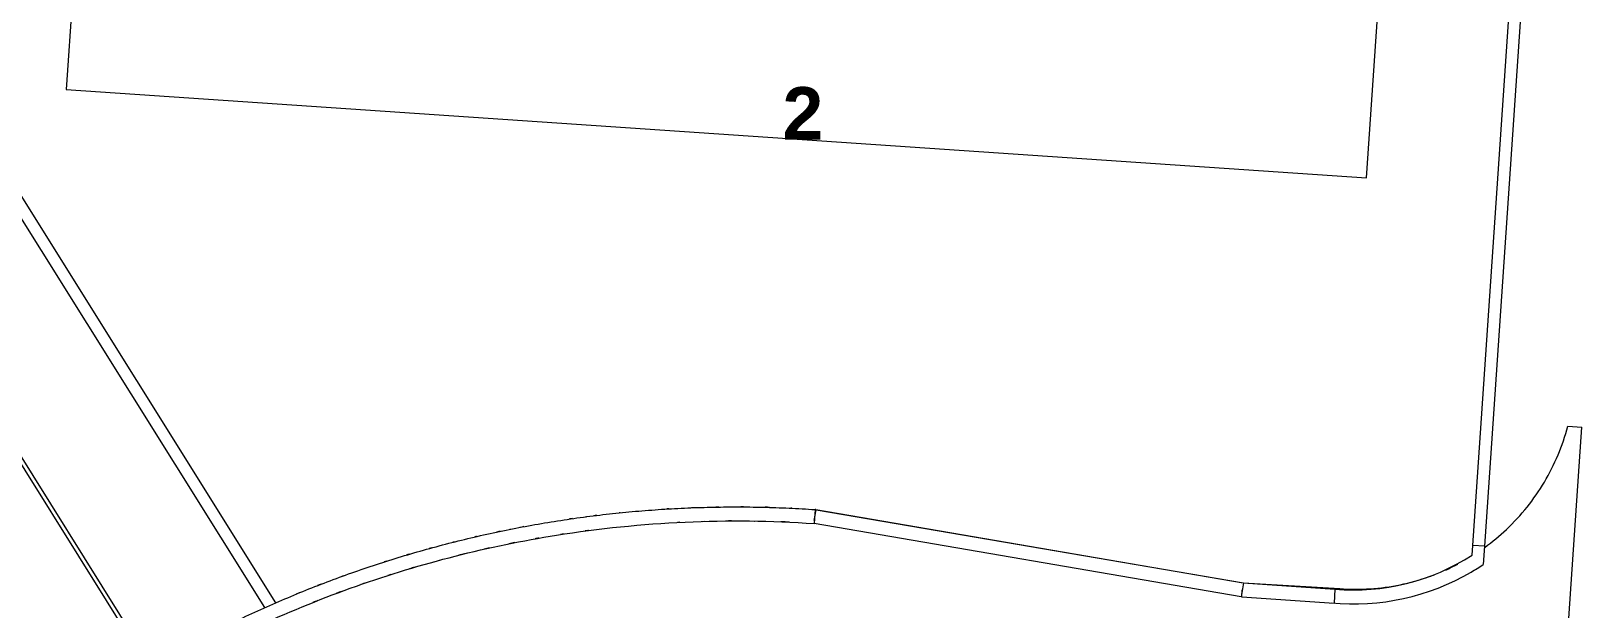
# Model space of a CAD drawing. Header units: millimetres. Extents: x -10201 to 171407, y -8645 to 72638.
# Drawn here: x 110159 to 143453, y 27498 to 39893 of the extents above; entities that cross this region are included whole.
import ezdxf

# ---------------------------------------------------------------- set-up
doc = ezdxf.new("R2010")
doc.units = ezdxf.units.MM
for name, color, linetype, lineweight in [('A-FLOR-____-OTLN', 9, 'Continuous', 9), ('A-FLOR-LEVL-OTLN', 9, 'Continuous', 9), ('A-WALL-____-OTLN', 9, 'Continuous', 9), ('G-____-____-SYMB', 9, 'Continuous', 5)]:
    doc.layers.add(name, color=color, linetype=linetype, lineweight=lineweight)
doc.styles.add('Arial_B', font='arialbd.ttf', dxfattribs={"height": 1125})

# ---------------------------------------------------------------- blocks, each defined once
blk = doc.blocks.new('doplnek operne zdi ve spadu - doplnek operne zdi ve spadu-2366219-schema rezu D_120_5200')
at = {"layer": 'A-WALL-____-OTLN'}
for p, q in [((11866, 29629), (11846, 29330)), ((21011, 27760), (11846, 29330)), ((11849, 29395), (11889, 29625)), ((11889, 29625), (21062, 28056)), ((21062, 28056), (21011, 27760)), ((21054, 28057), (23025, 27924)), ((21026, 27758), (21036, 27908)), ((21026, 27758), (23005, 27625)), ((23025, 27924), (23005, 27625)), ((-2010, 26140), (-2159, 26401))]:
    blk.add_line(p, q, dxfattribs=at)
blk.add_open_spline([(-2159, 26401), (-1997, 26494), (-1670, 26676), (-1174, 26939), (-671, 27191), (-164, 27431), (350, 27659), (868, 27876), (1391, 28081), (1918, 28274), (2450, 28455), (2985, 28624), (3525, 28780), (4068, 28925), (4613, 29057), (5162, 29177), (5714, 29284), (6267, 29379), (6823, 29461), (7380, 29531), (7939, 29588), (8499, 29632), (9060, 29664), (9621, 29683), (10183, 29689), (10744, 29682), (11306, 29663), (11680, 29642), (11866, 29629)], degree=3, dxfattribs=at)
blk.add_open_spline([(-2010, 26140), (-1368, 26508), (-52, 27186), (2008, 28020), (4134, 28665), (6491, 29151), (9071, 29414), (10923, 29393), (11846, 29330)], degree=3, knots=[0, 0, 0, 0, 0.153846, 0.307692, 0.461538, 0.615385, 0.807692, 1, 1, 1, 1], dxfattribs=at)

msp = doc.modelspace()

# ---------------------------------------------------------------- linework, layer by layer
at = {"layer": 'A-FLOR-____-OTLN'}
for p, q in [((111780, 27680), (101256.4, 44481.4)), ((111271.8, 43929.5), (110912.5, 38636.7)), ((138828.3, 36742), (139187.5, 42034.8)), ((110912.5, 38636.7), (138828.3, 36742)), ((112684.1, 26236.6), (111780, 27680))]:
    msp.add_line(p, q, dxfattribs=at)
at = {"layer": 'A-FLOR-LEVL-OTLN'}
for p, q in [((142514, 17816.1), (143453.3, 31395.3)), ((143148.9, 31416.3), (143453.3, 31395.3)), ((136179.4, 28056.9), (138256.2, 27935))]:
    msp.add_line(p, q, dxfattribs=at)
for points, knots in [([(141366.7, 28818.1), (141530.6, 28937), (141854.2, 29205.4), (142286.7, 29674.8), (142658.5, 30211.5), (142952.7, 30794.5), (143093.2, 31206.5), (143148.9, 31416.3)], [0.70230721, 0.70230721, 0.70230721, 0.70230721, 0.83154698, 0.97013815, 1.10872931, 1.24732047, 1.38591164, 1.38591164, 1.38591164, 1.38591164]), ([(120441, 29206), (120444.2, 29206.6), (120450.5, 29207.9), (120456.7, 29209.1), (120459.7, 29209.7)], [0.26536013, 0.26536013, 0.26536013, 0.26536013, 0.2657617078, 0.26612905379, 0.26612905379, 0.26612905379, 0.26612905379]), ([(140529.2, 28333.4), (140612.5, 28370.7), (140698.2, 28412.2), (140782.5, 28456.2), (140785.9, 28458)], [0.496061664, 0.496061664, 0.496061664, 0.496061664, 0.554364654, 0.556782191, 0.556782191, 0.556782191, 0.556782191]), ([(138256.2, 27935), (138472.7, 27918.8), (138908, 27916.5), (139555.1, 28003.4), (140013.4, 28131.2), (140255, 28220.5), (140292.7, 28235)], [0, 0, 0, 0, 0.13859116, 0.27718233, 0.41577349, 0.44155678, 0.44155678, 0.44155678, 0.44155678])]:
    msp.add_open_spline(points, degree=3, knots=knots, dxfattribs=at)
for points in [[(123705.8, 29635.5), (123712.1, 29636), (123718.4, 29636.4), (123724.7, 29636.8)], [(122065.9, 29475), (122072.4, 29475.8), (122078.9, 29476.7), (122085.3, 29477.5)]]:
    msp.add_open_spline(points, degree=3, dxfattribs=at)
at = {"layer": 'A-WALL-____-OTLN'}
for p, q in [((142934.2, 52037), (141359.8, 28843)), ((141110.4, 28859.9), (142667.8, 51804.5)), ((115179.7, 27527), (104018.3, 45346.7)), ((104230.2, 45479.4), (115410.9, 27629)), ((101366.9, 44455.5), (112753, 26277.2)), ((126493.2, 29658.2), (126469.2, 29659.3)), ((122808.6, 29561.3), (122786.5, 29559.1)), ((124583, 29376.4), (124622.6, 29377.5)), ((125682.4, 29383.9), (125693.1, 29383.8)), ((127006.8, 29628.1), (126991.6, 29629.2)), ((127006.8, 29628.1), (136179.4, 28056.9)), ((120696.1, 29255.6), (120649.8, 29246.8)), ((120738.2, 29263.5), (120696.1, 29255.6)), ((141096.1, 28654.4), (141110.2, 28860)), ((141359.6, 28842.9), (141110.2, 28860)), ((141359.8, 28843), (141110.4, 28859.9)), ((141359.6, 28842.9), (141332.8, 28450.9)), ((118801.6, 28508.9), (118812.8, 28512)), ((118921, 28541.4), (118932.7, 28544.6)), ((117746.1, 28192.7), (117756.9, 28196.2)), ((115429.6, 27637.1), (115410.9, 27629)), ((136143.9, 27758.6), (136136.3, 27759.9)), ((136151.5, 27758.1), (136143.9, 27758.6))]:
    msp.add_line(p, q, dxfattribs=at)
at = {"layer": 'A-WALL-____-OTLN', "flags": 128}
for points in [[(119721.1, 29050.9), (119710.1, 29048.4), (119678.6, 29041)], [(120232.4, 29163.3), (120202, 29157), (120153.6, 29146.7)], [(118278.7, 28671.7), (118249.1, 28662.9), (118215.6, 28653)], [(118766.2, 28810.3), (118733.5, 28801.3), (118709.5, 28794.7)], [(119242, 28935.2), (119220.5, 28929.8), (119211.3, 28927.5)], [(117781.8, 28519.3), (117767.6, 28514.8), (117740.9, 28506.2)], [(116387.8, 28029.4), (116342.7, 28012), (116309.6, 27999.1)], [(116859.3, 28205.6), (116814.2, 28189.2), (116793.2, 28181.5)], [(115913.3, 27841), (115874.8, 27825.2), (115861.2, 27819.6)]]:
    msp.add_lwpolyline(points, dxfattribs=at)
at = {"layer": 'A-WALL-____-OTLN'}
for centre, radius, start, end in [((125300.6, 4894.5), 24792.4, 93.34426, 93.44511), ((125300.6, 4894.5), 24792.4, 92.10929, 92.23183), ((125300.6, 4894.5), 24792.4, 90.86592, 91.01779), ((125300.6, 4894.5), 24792.4, 89.64163, 89.78417), ((125300.6, 4894.5), 24792.4, 88.361, 88.56436), ((125300.6, 4894.5), 24792.4, 98.15289, 98.32945), ((125300.6, 4894.5), 24792.4, 96.93647, 97.09172), ((125300.6, 4894.5), 24492.4, 92.83256, 92.94954), ((125300.6, 4894.5), 24492.4, 90.25023, 90.40131), ((125300.6, 4894.5), 24492.4, 87.34862, 87.7643), ((125300.6, 4894.5), 24492.4, 99.97468, 100.16246), ((125300.6, 4894.5), 24492.4, 98.70442, 98.87414), ((125300.6, 4894.5), 24492.4, 97.43825, 97.62057), ((125300.6, 4894.5), 24492.4, 103.78017, 104.07674), ((125300.6, 4894.5), 24492.4, 102.49104, 102.78173), ((125300.6, 4894.5), 24492.4, 101.20278, 101.49737), ((138549.3, 32612.3), 4706.6, 265.14125, 302.76053), ((125300.6, 4894.5), 24492.4, 106.35932, 106.6532), ((138549.3, 32612.3), 5006.6, 300.24363, 303.77752), ((125300.6, 4894.5), 24492.4, 108.94175, 109.22122), ((125300.6, 4894.5), 24492.4, 107.64977, 107.78294), ((138549.3, 32612.3), 5006.6, 264.50289, 300.24363), ((125300.6, 4894.5), 24492.4, 111.52807, 111.7918), ((125300.6, 4894.5), 24492.4, 110.23409, 110.51687)]:
    msp.add_arc(centre, radius, start, end, dxfattribs=at)

# ---------------------------------------------------------------- block references
msp.add_blockref('doplnek operne zdi ve spadu - doplnek operne zdi ve spadu-2366219-schema rezu D_120_5200', (115125.3, 0), dxfattribs=at)

# ---------------------------------------------------------------- texts
at = {"layer": 'G-____-____-SYMB', "insert": (126292, 38690.2), "char_height": 1125, "width": 1082.278, "attachment_point": 1, "style": 'Arial_B'}
msp.add_mtext('\\fArial|b1|i0|c0|p34|;2', dxfattribs=at)

doc.saveas('drawing.dxf')
